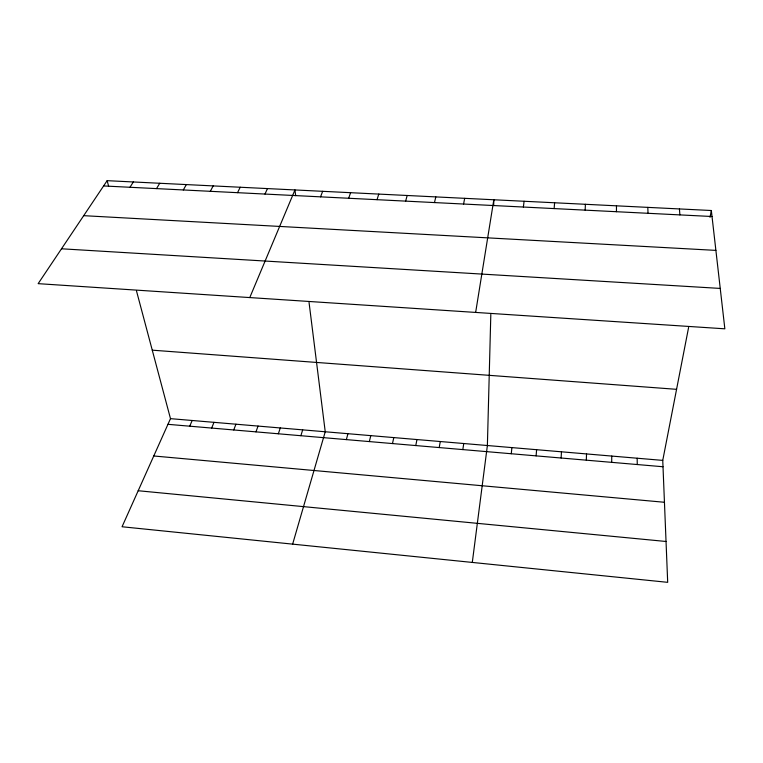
<?xml version="1.0" encoding="UTF-8"?>
<svg xmlns="http://www.w3.org/2000/svg" width="763" height="763" viewBox="0 0 763 763"><rect width="100%" height="100%" fill="white"/><g stroke="black" fill="none" stroke-linecap="round" stroke-linejoin="round"><path stroke-width="1.14" d="M616.447 211.713L616.475 205.829M611.697 462.349L611.754 456.074M490.819 314.385L487.385 445.525L472.297 562.426M493.671 205.6L493.823 199.772L475.654 312.42M586.318 460.175L586.528 453.928M585.145 210.14L585.402 204.293M561.12 458.019L561.473 451.81M536.103 455.873L536.608 449.693M554.129 208.585L554.606 202.767M511.267 453.747L511.906 447.604M523.38 207.04L524.086 201.26M462.826 449.588L463.751 443.522M439.211 447.566L440.28 441.529M136.52 291.037L170.492 418.649L122.051 526.756L667.692 582.331L662.751 460.394L688.607 327.413M710.01 217.341L711.335 210.512L107.144 180.669L38.15 283.655L724.85 328.815L711.335 210.512M463.561 204.036L464.696 198.332M415.768 445.563L416.96 439.555M392.478 443.561L393.794 437.59M434.481 202.567L435.816 196.902M369.34 441.577L370.789 435.635M346.364 439.612L347.938 433.699M405.639 201.127L407.175 195.49M292.639 544.133L325.238 431.772L309.044 302.406M377.036 199.687L378.772 194.088M300.86 435.711L302.692 429.855M278.342 433.785L280.298 427.957M348.672 198.266L350.608 192.696M255.967 431.868L258.047 426.069M233.745 429.96L235.939 424.199M320.546 196.854L322.663 191.313M211.666 428.072L213.983 422.34M249.778 297.57L294.957 189.949L295.672 195.662M189.739 426.193L192.162 420.489M264.98 194.06L267.47 188.585M237.531 192.677L240.211 187.24M210.311 191.313L213.173 185.905M183.311 189.958L186.344 184.579M156.529 188.614L159.734 183.263M129.968 187.278L133.334 181.966M103.606 185.953L712.022 216.511M83.701 215.671L715.894 250.388M61.507 248.786L720.234 288.424M152.266 350.169L676.571 389.321M170.492 418.649L662.751 460.394M167.946 424.323L663.009 466.746M153.764 455.978L664.449 502.273M138.189 490.733L666.032 541.482M107.144 180.669L108.642 186.267M679.432 208.938L679.881 214.899M647.816 207.374L648.016 213.297M637.162 458.229L637.267 464.543"/></g></svg>
